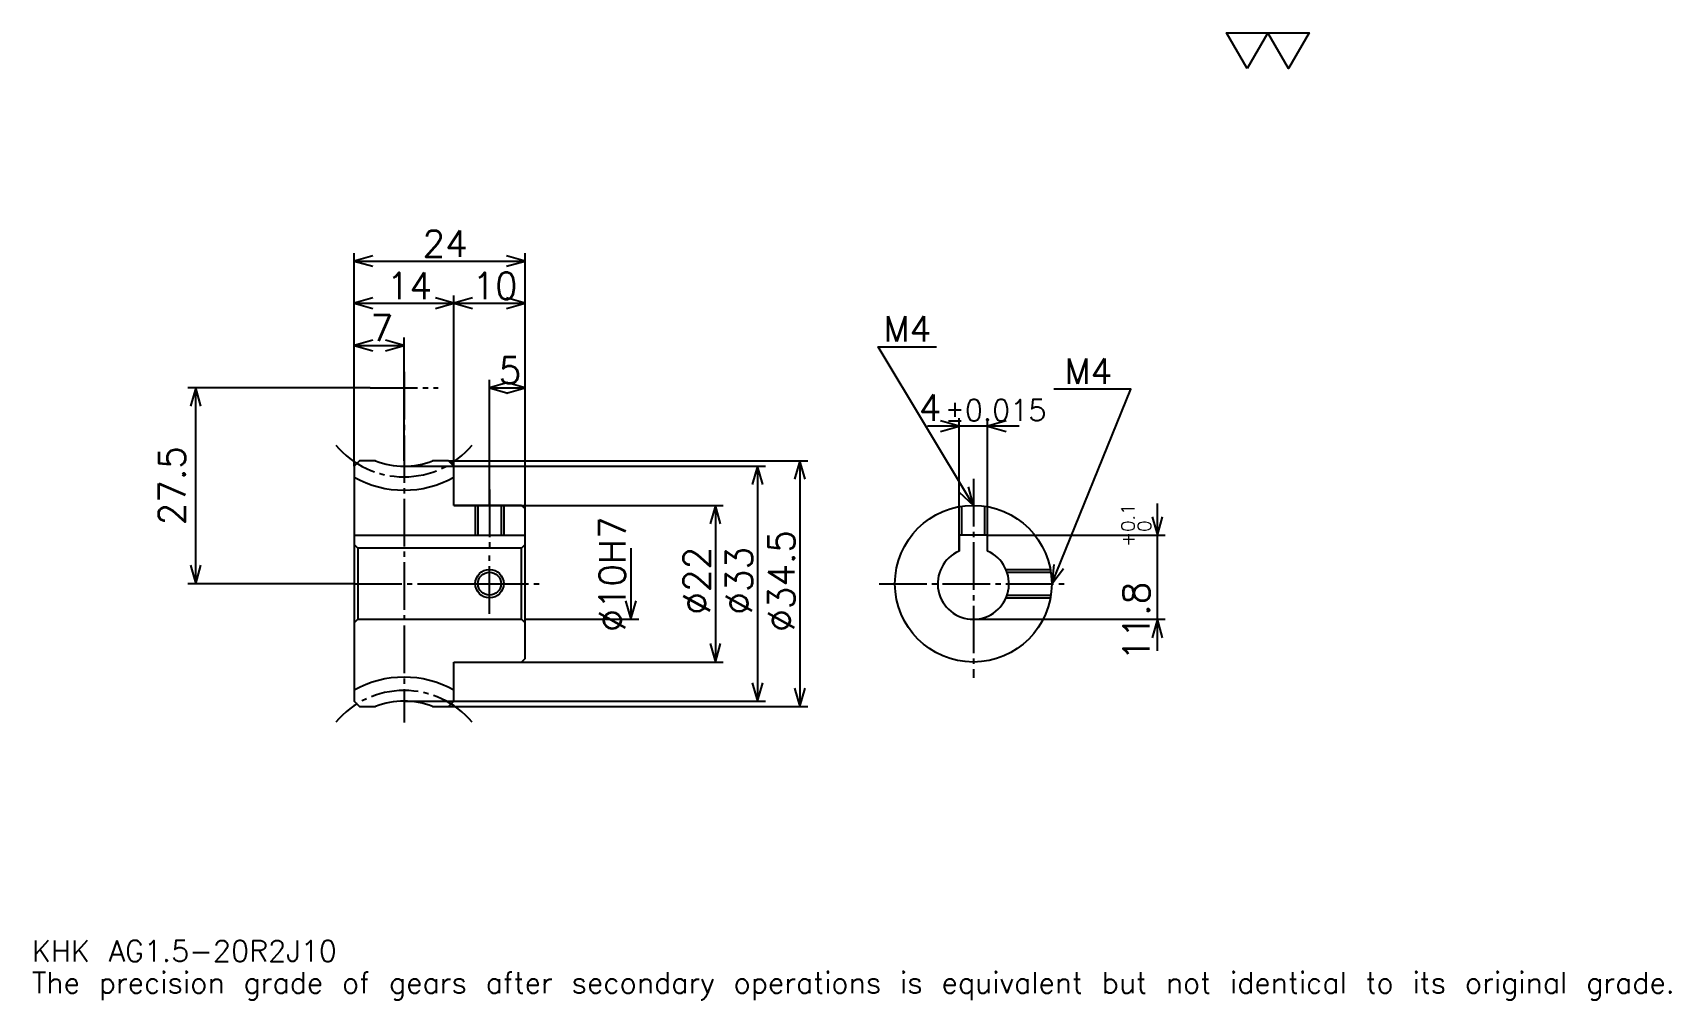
# Model space of a CAD drawing. Extents: x 8 to 238, y 3 to 139.
import ezdxf

# ---------------------------------------------------------------- set-up
doc = ezdxf.new("R2010")
doc.units = 0
doc.linetypes.add('DASHDOT', pattern=[8.903224, 6.677419, -0.741935, 0.741935, -0.741935])
doc.layers.get('0').update_dxf_attribs({"linetype": 'CONTINUOUS'})
doc.layers.add('DASHDOT', color=6, linetype='DASHDOT')
doc.styles.add('KANJI', font='TXT', dxfattribs={"bigfont": 'BIGFONT'})

msp = doc.modelspace()

# ---------------------------------------------------------------- linework, layer by layer
at = {"color": 5}
for p, q in [((52.677414, 78.459671), (52.677414, 107.629028)), ((52.677414, 106.516129), (76.677414, 106.516129)), ((76.677414, 78.459671), (76.677414, 107.629028)), ((66.677414, 78.459671), (66.677414, 101.693542)), ((52.677414, 100.580643), (66.677414, 100.580643)), ((66.677414, 100.580643), (76.677414, 100.580643)), ((52.677414, 94.645157), (59.677414, 94.645157)), ((59.677414, 78.459671), (59.677414, 95.758064)), ((71.677414, 78.459671), (71.677414, 89.822578)), ((54.903221, 88.709671), (29.306446, 88.709671)), ((30.41935, 61.209675), (30.41935, 88.709671)), ((71.677414, 88.709671), (76.677414, 88.709671)), ((146.064514, 83.338707), (133.161285, 83.338707)), ((137.6129, 68.009674), (137.6129, 84.451614)), ((141.6129, 68.009674), (141.6129, 84.451614)), ((52.677414, 77.717743), (52.677414, 78.459671)), ((65.935478, 78.459671), (76.677414, 78.459671)), ((66.677414, 77.717743), (66.677414, 78.459671)), ((71.677414, 72.209671), (71.677414, 78.459671)), ((71.677414, 72.209671), (71.677414, 78.459671)), ((76.677414, 78.459671), (116.370964, 78.459671)), ((76.677414, 71.709671), (76.677414, 78.459671)), ((115.258057, 78.459671), (115.258057, 43.959675)), ((59.677414, 77.709671), (76.677414, 77.709671)), ((76.677414, 77.709671), (110.435478, 77.709671)), ((109.322571, 77.709671), (109.322571, 44.709675)), ((66.677414, 72.209671), (76.677414, 72.209671)), ((76.677414, 72.209671), (104.5, 72.209671)), ((103.387093, 72.209671), (103.387093, 50.209675)), ((165.451614, 51.758064), (165.451614, 72.461288)), ((141.6129, 68.009674), (166.564514, 68.009674)), ((91.516129, 66.209671), (91.516129, 56.209675)), ((52.677414, 61.209675), (29.306446, 61.209675)), ((76.677414, 56.209675), (92.629028, 56.209675)), ((139.6129, 56.209675), (166.564514, 56.209675)), ((66.677414, 50.209675), (76.677414, 50.209675)), ((76.677414, 50.209675), (104.5, 50.209675)), ((59.677414, 44.709675), (76.677414, 44.709675)), ((65.935478, 43.959675), (76.677414, 43.959675)), ((76.677414, 44.709675), (110.435478, 44.709675)), ((76.677414, 43.959675), (116.370964, 43.959675))]:
    msp.add_line(p, q, dxfattribs=at)
at = {"color": 4}
for p, q in [((52.677414, 68.009674), (76.677414, 68.009674)), ((76.677414, 66.709671), (76.177414, 66.209671)), ((52.677414, 55.709675), (53.177414, 56.209675)), ((76.677414, 55.709675), (76.177414, 56.209675))]:
    msp.add_line(p, q, dxfattribs=at)
at = {"color": 7}
msp.add_lwpolyline([(178.064514, 133.548386), (175.170959, 138.563873), (186.745163, 138.563873), (183.851608, 133.548386), (180.958069, 138.563873), (178.064514, 133.548386)], dxfattribs=at)
at = {"color": 5}
for points in [[(55.274189, 107.258057), (52.677414, 106.516129), (55.274189, 105.774185)], [(74.080643, 105.774185), (76.677414, 106.516129), (74.080643, 107.258057)], [(55.274189, 101.322578), (52.677414, 100.580643), (55.274189, 99.838707)], [(64.080643, 99.838707), (66.677414, 100.580643), (64.080643, 101.322578)], [(69.274185, 101.322578), (66.677414, 100.580643), (69.274185, 99.838707)], [(74.080643, 99.838707), (76.677414, 100.580643), (74.080643, 101.322578)], [(55.274189, 95.3871), (52.677414, 94.645157), (55.274189, 93.903229)], [(57.080639, 93.903229), (59.677414, 94.645157), (57.080639, 95.3871)], [(139.6129, 72.209671), (126.258057, 94.467743), (134.419342, 94.467743)], [(31.161285, 86.1129), (30.41935, 88.709671), (29.677414, 86.1129)], [(74.274185, 89.451614), (71.677414, 88.709671), (74.274185, 87.967743)], [(74.080643, 87.967743), (76.677414, 88.709671), (74.080643, 89.451614)], [(150.6129, 61.209675), (161.741928, 88.532257), (150.909668, 88.532257)], [(135.016129, 82.596771), (137.6129, 83.338707), (135.016129, 84.080643)], [(144.209671, 84.080643), (141.6129, 83.338707), (144.209671, 82.596771)], [(116, 75.8629), (115.258057, 78.459671), (114.516129, 75.8629)], [(110.064514, 75.1129), (109.322571, 77.709671), (108.580643, 75.1129)], [(137.640656, 74.054665), (139.6129, 72.209671), (138.913086, 74.818115)], [(104.129028, 69.6129), (103.387093, 72.209671), (102.645157, 69.6129)], [(164.709686, 70.606445), (165.451614, 68.009674), (166.193542, 70.606445)], [(29.677414, 63.80645), (30.41935, 61.209675), (31.161285, 63.80645)], [(150.90535, 63.894478), (150.6129, 61.209675), (152.279602, 63.334724)], [(90.774185, 58.80645), (91.516129, 56.209675), (92.258057, 58.80645)], [(166.193542, 53.6129), (165.451614, 56.209675), (164.709686, 53.6129)], [(102.645157, 52.80645), (103.387093, 50.209675), (104.129028, 52.80645)], [(108.580643, 47.30645), (109.322571, 44.709675), (110.064514, 47.30645)], [(114.516129, 46.55645), (115.258057, 43.959675), (116, 46.55645)]]:
    msp.add_lwpolyline(points, dxfattribs=at)
at = {"color": 4}
for points in [[(55.685234, 78.459671), (53.41935, 78.459671), (52.677414, 77.717743), (52.677414, 55.709675)], [(66.677414, 72.209671), (66.677414, 77.717743), (65.935478, 78.459671), (63.669594, 78.459671)], [(66.677414, 50.209675), (76.177414, 50.209675), (76.677414, 50.709675), (76.677414, 71.709671), (76.177414, 72.209671), (66.677414, 72.209671)], [(69.677414, 72.209671), (69.677414, 68.009674)], [(70.057411, 72.209671), (70.057411, 68.009674)], [(73.297417, 72.209671), (73.297417, 68.009674)], [(73.677414, 72.209671), (73.677414, 68.009674)], [(137.6129, 65.792252), (137.6129, 72.026329)], [(137.992889, 68.009674), (137.992889, 72.089729)], [(141.23291, 68.009674), (141.23291, 72.089729)], [(141.6129, 65.792252), (141.6129, 72.026329)], [(141.6129, 65.792252), (141.6129, 68.009674), (137.6129, 68.009674), (137.6129, 65.792252)], [(52.677414, 66.709671), (53.177414, 66.209671), (53.177414, 56.209675), (76.177414, 56.209675), (76.177414, 66.209671), (53.177414, 66.209671)], [(144.195465, 63.209675), (150.42955, 63.209675)], [(144.343185, 62.829674), (150.49295, 62.829674)], [(144.195465, 59.209675), (150.42955, 59.209675)], [(144.343185, 59.589676), (150.49295, 59.589676)], [(52.677414, 55.709675), (52.677414, 44.701611), (53.41935, 43.959675), (55.685234, 43.959675)], [(63.669594, 43.959675), (65.935478, 43.959675), (66.677414, 44.701611), (66.677414, 50.209675)]]:
    msp.add_lwpolyline(points, dxfattribs=at)
for centre, radius in [((139.6129, 61.209675), 11), ((71.677414, 61.209675), 1.62)]:
    msp.add_circle(centre, radius, dxfattribs=at)
at = {"color": 7}
msp.add_circle((71.677414, 61.209675), 2, dxfattribs=at)
at = {"color": 4}
for centre, radius, start, end in [((59.677414, 88.709671), 11, 248.72003407, 291.27996593), ((59.677414, 88.709671), 14.375, 240.85926197, 299.14073803), ((139.6129, 61.209675), 5, 113.57817801, 66.42182199), ((59.677414, 33.709675), 14.375, 60.85926197, 119.14073803), ((59.677414, 33.709675), 11, 68.72003407, 111.27996593)]:
    msp.add_arc(centre, radius, start, end, dxfattribs=at)
at = {"layer": 'DASHDOT', "color": 7}
for p, q in [((59.677414, 90.935486), (59.677414, 41.733868)), ((54.903221, 88.709671), (64.451607, 88.709671)), ((139.6129, 75.91935), (139.6129, 47.983868)), ((52.677414, 61.209675), (78.903221, 61.209675)), ((126.387093, 61.209675), (152.838715, 61.209675))]:
    msp.add_line(p, q, dxfattribs=at)
for points in [[(71.677414, 74.435478), (71.677414, 65.783867)], [(71.677414, 56.983868), (71.677414, 65.435478)], [(67.451607, 61.209675), (75.903221, 61.209675)]]:
    msp.add_lwpolyline(points, dxfattribs=at)
for centre, start, end in [((59.677414, 88.709671), 220.00000049, 319.99999951), ((59.677414, 33.709675), 40.00000049, 139.99999951)]:
    msp.add_arc(centre, 12.5, start, end, dxfattribs=at)

# ---------------------------------------------------------------- texts
at = {"color": 7, "style": 'KANJI'}
for s, height, p in [('24', 3.709677, (62.266125, 107.109673)), ('14', 3.709677, (57.266125, 101.174194)), ('10', 3.709677, (69.266121, 101.174194)), ('7', 3.709677, (54.971767, 95.238708)), ('M4', 3.56129, (126.999992, 95.209671)), ('5', 3.709677, (72.971771, 89.303223)), ('M4', 3.56129, (152.393539, 89.274193)), ('4', 3.709677, (131.955383, 84.080643)), ('%%p0.015', 2.967742, (135.627518, 84.080643)), ('KHK AG1.5-20R2J10', 2.967742, (7.419355, 8.16129)), ('The precision grade of gears after secondary operations is equivalent but not identical to its original grade.', 2.967742, (7.419355, 3.709677))]:
    msp.add_text(s, height=height, dxfattribs=at).set_placement(p)
for s, height, p in [('27.5', 3.709677, (28.935478, 69.395157)), ('0.1', 1.854839, (162.261292, 68.486427)), ('%%c10H7', 3.709677, (90.774185, 54.439514)), ('0', 1.854839, (164.561295, 68.486427)), ('%%c34.5', 3.709677, (114.516129, 54.439514)), ('+', 1.854839, (162.261292, 66.409004)), ('%%c22', 3.709677, (102.645157, 56.850803)), ('%%c33', 3.709677, (108.580643, 56.850803)), ('11.8', 3.709677, (164.338715, 50.352055))]:
    msp.add_text(s, height=height, rotation=90, dxfattribs=at).set_placement(p)

doc.saveas('drawing.dxf')
